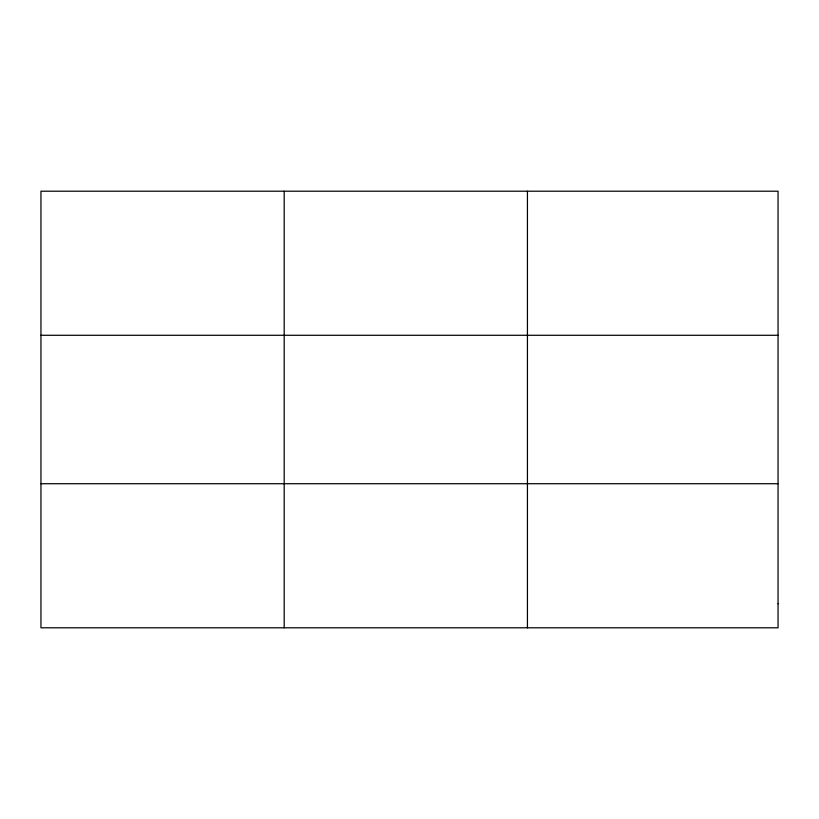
<?xml version="1.0" encoding="UTF-8"?>
<svg xmlns="http://www.w3.org/2000/svg" width="819" height="819" viewBox="0 0 819 819"><rect width="100%" height="100%" fill="white"/><g stroke="black" fill="none" stroke-linecap="round" stroke-linejoin="round"><path stroke-width="1.23" d="M284.193 627.794L284.193 191.206M527.436 627.794L527.436 191.206M40.95 335.278L778.05 335.278M40.95 483.722L778.05 483.722M778.05 603.777L778.05 627.794L40.95 627.794L40.95 191.206L778.05 191.206L778.05 603.777"/></g></svg>
